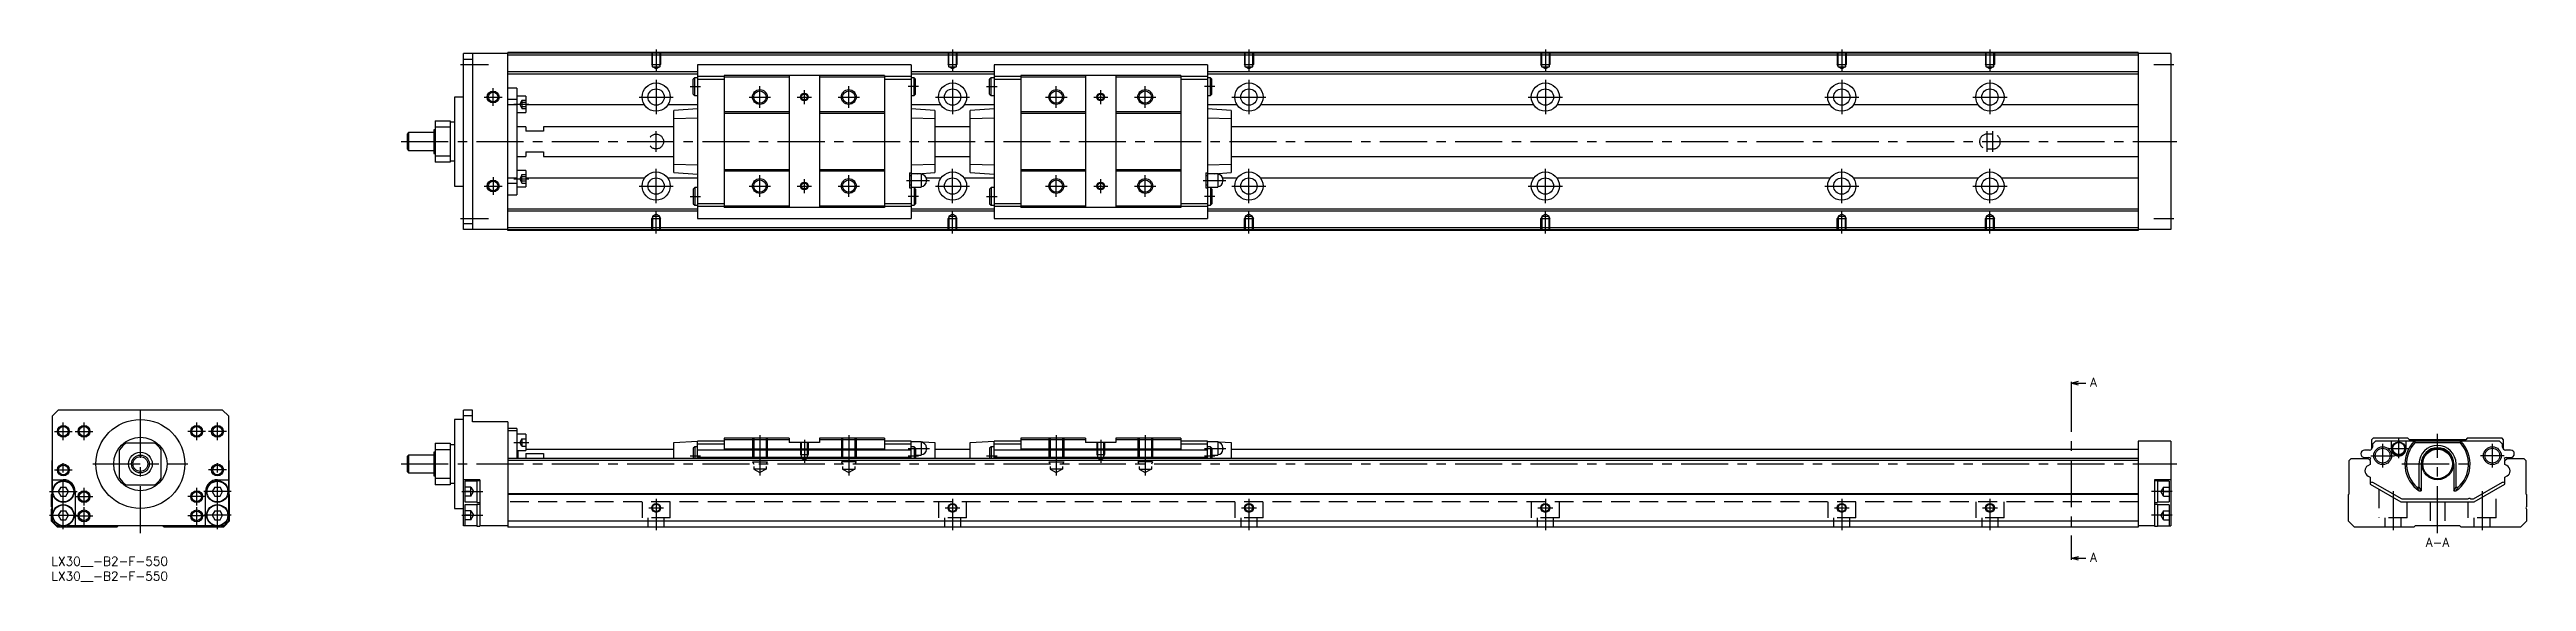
# Model space of a CAD drawing. Extents: x -1 to 835, y -8 to 171.
import ezdxf

# ---------------------------------------------------------------- set-up
doc = ezdxf.new("R2010")
doc.units = 0
doc.header["$LTSCALE"] = 0.5
doc.linetypes.add('CENTER', pattern=[50.8, 31.75, -6.35, 6.35, -6.35])
doc.linetypes.add('DASHED', pattern=[19.05, 12.7, -6.35])
for name, color, linetype in [('MSM_CENTER', 1, 'CENTER'), ('MSM_CONTINUOUS', 7, 'CONTINUOUS'), ('MSM_DASHED', 4, 'DASHED'), ('MSM_NARROW', 5, 'CONTINUOUS'), ('MSM_PART_NUMBER', 7, 'CONTINUOUS')]:
    doc.layers.add(name, color=color, linetype=linetype)
doc.styles.get("Standard").update_dxf_attribs({"font": 'txt.shx', "height": 3, "bigfont": 'bigfont.shx'})

# ---------------------------------------------------------------- blocks, each defined once
blk = doc.blocks.new('*U4')
at = {"layer": 'MSM_PART_NUMBER'}
blk.add_text('LX30__-B2-F-550', height=3, dxfattribs=at).set_placement((0, -3))
blk = doc.blocks.new('*U5')
at = {"layer": 'MSM_PART_NUMBER'}
blk.add_text('LX30__-B2-F-550', height=3, dxfattribs=at).set_placement((0, -8))

msp = doc.modelspace()

# ---------------------------------------------------------------- linework, layer by layer
at = {"layer": 'MSM_CENTER'}
for p, q in [((204, 171), (204, 163.49)), ((304, 171), (304, 163.49)), ((404, 171), (404, 163.49)), ((504, 171), (504, 163.49)), ((604, 171), (604, 163.49)), ((654, 171), (654, 163.49)), ((138, 166), (147.4, 166)), ((204, 160.75), (204, 149.25)), ((304, 160.75), (304, 149.25)), ((404, 160.75), (404, 149.25)), ((504, 160.75), (504, 149.25)), ((604, 160.75), (604, 149.25)), ((654, 160.75), (654, 149.25)), ((709.25, 166), (716, 166)), ((146, 155), (152, 155)), ((149, 152), (149, 158)), ((156, 152.55), (161, 152.55)), ((198.25, 155), (209.75, 155)), ((215.5, 158.5), (219, 158.5)), ((235.37, 155), (242.62, 155)), ((239, 151.37), (239, 158.62)), ((251.63, 155), (256.36, 155)), ((254, 152.63), (254, 157.36)), ((265.37, 155), (272.62, 155)), ((269, 151.37), (269, 158.62)), ((292.5, 158.5), (289, 158.5)), ((298.25, 155), (309.75, 155)), ((315.5, 158.5), (319, 158.5)), ((335.37, 155), (342.62, 155)), ((339, 151.37), (339, 158.62)), ((351.63, 155), (356.36, 155)), ((354, 152.63), (354, 157.36)), ((365.37, 155), (372.62, 155)), ((369, 151.37), (369, 158.62)), ((392.5, 158.5), (389, 158.5)), ((398.25, 155), (409.75, 155)), ((498.25, 155), (509.75, 155)), ((598.25, 155), (609.75, 155)), ((648.25, 155), (659.75, 155)), ((204, 136.5), (204, 143.5)), ((653, 136.5), (653, 143.5)), ((655, 136.5), (655, 143.5)), ((118, 140), (717, 140)), ((149, 128), (149, 122)), ((156, 127.44), (161, 127.44)), ((204, 119.25), (204, 130.75)), ((239, 121.37), (239, 128.62)), ((254, 122.63), (254, 127.36)), ((269, 121.37), (269, 128.62)), ((288.5, 126.9), (296.2, 126.9)), ((304, 119.25), (304, 130.75)), ((339, 121.37), (339, 128.62)), ((354, 122.63), (354, 127.36)), ((369, 121.37), (369, 128.62)), ((388.5, 126.9), (396.2, 126.9)), ((404, 119.25), (404, 130.75)), ((504, 119.25), (504, 130.75)), ((604, 119.25), (604, 130.75)), ((654, 119.25), (654, 130.75)), ((146, 125), (152, 125)), ((198.25, 125), (209.75, 125)), ((215.5, 121.5), (219, 121.5)), ((235.37, 125), (242.62, 125)), ((251.63, 125), (256.36, 125)), ((265.37, 125), (272.62, 125)), ((292.5, 121.5), (289, 121.5)), ((298.25, 125), (309.75, 125)), ((315.5, 121.5), (319, 121.5)), ((335.37, 125), (342.62, 125)), ((351.63, 125), (356.36, 125)), ((365.37, 125), (372.62, 125)), ((392.5, 121.5), (389, 121.5)), ((398.25, 125), (409.75, 125)), ((498.25, 125), (509.75, 125)), ((598.25, 125), (609.75, 125)), ((648.25, 125), (659.75, 125)), ((138, 114), (147.4, 114)), ((204, 109), (204, 116.51)), ((304, 109), (304, 116.51)), ((404, 109), (404, 116.51)), ((504, 109), (504, 116.51)), ((604, 109), (604, 116.51)), ((654, 109), (654, 116.51)), ((709.25, 114), (716, 114)), ((30, 8), (30, 51.5)), ((681.37, 58), (681.37, 0)), ((1, 42.3), (7, 42.3)), ((4, 39.3), (4, 45.3)), ((8, 42.3), (14, 42.3)), ((11, 39.3), (11, 45.3)), ((52, 42.3), (46, 42.3)), ((49, 39.3), (49, 45.3)), ((59, 42.3), (53, 42.3)), ((56, 39.3), (56, 45.3)), ((156, 38.55), (161, 38.55)), ((215.5, 34.1), (219, 34.1)), ((239, 41), (239, 27.41)), ((254, 39.5), (254, 31.69)), ((269, 41), (269, 27.41)), ((289, 36.5), (296.2, 36.5)), ((289, 34.1), (292.5, 34.1)), ((315.5, 34.1), (319, 34.1)), ((339, 41), (339, 27.41)), ((354, 39.5), (354, 31.69)), ((369, 41), (369, 27.41)), ((389, 36.5), (396.2, 36.5)), ((389, 34.1), (392.5, 34.1)), ((782.5, 34.1), (790.5, 34.1)), ((786.5, 30.1), (786.5, 38.1)), ((788.65, 36.5), (795.15, 36.5)), ((791.9, 33.25), (791.9, 39.75)), ((805, 8), (805, 41.5)), ((827.5, 34.1), (819.5, 34.1)), ((823.5, 30.1), (823.5, 38.1)), ((1, 29.3), (7, 29.3)), ((4, 9.35), (4, 32.3)), ((14, 31.3), (46, 31.3)), ((59, 29.3), (53, 29.3)), ((56, 9.35), (56, 32.3)), ((118, 31.3), (717, 31.3)), ((793, 31.3), (817, 31.3)), ((-0.65, 22), (8.65, 22)), ((8, 20.3), (14, 20.3)), ((11, 17.3), (11, 23.3)), ((11, 10.8), (11, 16.8)), ((52, 20.3), (46, 20.3)), ((49, 17.3), (49, 23.3)), ((49, 10.8), (49, 16.8)), ((60.65, 22), (51.35, 22)), ((138.5, 22), (145.5, 22)), ((204, 19.5), (204, 9)), ((304, 19.5), (304, 9)), ((404, 19.5), (404, 9)), ((504, 19.5), (504, 9)), ((604, 19.5), (604, 9)), ((654, 19.5), (654, 9)), ((715.5, 22), (708.5, 22)), ((790, 22.18), (790, 9)), ((820, 22.18), (820, 9)), ((-0.65, 14), (8.65, 14)), ((8, 13.8), (14, 13.8)), ((52, 13.8), (46, 13.8)), ((60.65, 14), (51.35, 14)), ((138.5, 14), (145.5, 14)), ((201.5, 16.5), (206.5, 16.5)), ((301.5, 16.5), (306.5, 16.5)), ((401.5, 16.5), (406.5, 16.5)), ((501.5, 16.5), (506.5, 16.5)), ((601.5, 16.5), (606.5, 16.5)), ((651.5, 16.5), (656.5, 16.5)), ((715.5, 14), (708.5, 14))]:
    msp.add_line(p, q, dxfattribs=at)
at = {"layer": 'MSM_CONTINUOUS'}
for p, q in [((154, 169.7), (139, 169.7)), ((139, 110.3), (139, 169.7)), ((142, 167.7), (139, 167.7)), ((142, 169.7), (142, 110.3)), ((704, 170), (154, 170)), ((154, 110), (154, 170)), ((704, 169.8), (154, 169.8)), ((704, 169.1), (154, 169.1)), ((704, 170), (704, 110)), ((715, 169.7), (704, 169.7)), ((715, 169.7), (715, 110.3)), ((218, 163.45), (154, 163.45)), ((218, 162.75), (154, 162.75)), ((217, 161.5), (216.5, 161)), ((216.5, 156), (216.5, 161)), ((218, 161.5), (217, 161.5)), ((217, 155.5), (217, 161.5)), ((290, 165.9), (218, 165.9)), ((218, 165.9), (218, 114.1)), ((227, 161.95), (218, 161.95)), ((227, 160.95), (218, 160.95)), ((281, 162.25), (227, 162.25)), ((227, 162.25), (227, 117.75)), ((248.9, 161.75), (227, 161.75)), ((248.9, 162.25), (248.9, 117.75)), ((259.1, 162.25), (259.1, 117.75)), ((281, 161.75), (259.1, 161.75)), ((281, 162.25), (281, 117.75)), ((290, 161.95), (281, 161.95)), ((290, 160.95), (281, 160.95)), ((290, 165.9), (290, 114.1)), ((318, 163.45), (290, 163.45)), ((318, 162.75), (290, 162.75)), ((291, 161.5), (290, 161.5)), ((291.5, 161), (291, 161.5)), ((291, 155.5), (291, 161.5)), ((291.5, 156), (291.5, 161)), ((317, 161.5), (316.5, 161)), ((316.5, 156), (316.5, 161)), ((318, 161.5), (317, 161.5)), ((317, 155.5), (317, 161.5)), ((390, 165.9), (318, 165.9)), ((318, 165.9), (318, 114.1)), ((327, 161.95), (318, 161.95)), ((327, 160.95), (318, 160.95)), ((381, 162.25), (327, 162.25)), ((327, 162.25), (327, 117.75)), ((348.9, 161.75), (327, 161.75)), ((348.9, 162.25), (348.9, 117.75)), ((359.1, 162.25), (359.1, 117.75)), ((381, 161.75), (359.1, 161.75)), ((381, 162.25), (381, 117.75)), ((390, 161.95), (381, 161.95)), ((390, 160.95), (381, 160.95)), ((390, 165.9), (390, 114.1)), ((704, 163.45), (390, 163.45)), ((704, 162.75), (390, 162.75)), ((391, 161.5), (390, 161.5)), ((391.5, 161), (391, 161.5)), ((391, 155.5), (391, 161.5)), ((391.5, 156), (391.5, 161)), ((136, 155), (136, 125)), ((139, 155), (136, 155)), ((157, 158), (154, 158)), ((157, 154.13), (154, 154.13)), ((157, 152.38), (154, 152.38)), ((157, 158), (157, 122)), ((160, 155.3), (157, 155.3)), ((160, 155.3), (160, 149.8)), ((200.05, 152.36), (160, 152.36)), ((218, 152.36), (207.95, 152.36)), ((218, 151), (210, 150.47)), ((210, 129.53), (210, 150.47)), ((216.5, 156), (217, 155.5)), ((217, 155.5), (218, 155.5)), ((290, 155.5), (291, 155.5)), ((300.05, 152.36), (290, 152.36)), ((298, 150.47), (290, 151)), ((291, 155.5), (291.5, 156)), ((298, 150.47), (298, 129.53)), ((318, 152.36), (307.95, 152.36)), ((318, 151), (310, 150.47)), ((310, 129.53), (310, 150.47)), ((316.5, 156), (317, 155.5)), ((317, 155.5), (318, 155.5)), ((390, 155.5), (391, 155.5)), ((400.05, 152.36), (390, 152.36)), ((398, 150.47), (390, 151)), ((391, 155.5), (391.5, 156)), ((398, 150.47), (398, 129.53)), ((500.05, 152.36), (407.95, 152.36)), ((600.05, 152.36), (507.95, 152.36)), ((650.05, 152.36), (607.95, 152.36)), ((704, 152.36), (657.95, 152.36)), ((120.5, 143), (120, 142.5)), ((120, 142.5), (120, 137.5)), ((120.5, 143), (120.5, 137)), ((129, 143), (120.5, 143)), ((129, 144), (129, 136)), ((129.5, 144), (129, 144)), ((129.5, 147), (134.5, 147)), ((129.5, 147), (129.5, 133)), ((134.5, 144.82), (129.5, 144.82)), ((134.5, 147), (134.5, 133)), ((136, 146.5), (134.5, 146.5)), ((157, 149.8), (160, 149.8)), ((160, 145), (157, 145)), ((160, 145), (160, 143.5)), ((166, 143.5), (160, 143.5)), ((166, 145), (166, 143.5)), ((210, 145), (166, 145)), ((218, 147.86), (210, 147.6)), ((248.9, 150), (227, 150)), ((248.9, 149.5), (227, 149.5)), ((281, 150), (259.1, 150)), ((281, 149.5), (259.1, 149.5)), ((298, 147.6), (290, 147.86)), ((310, 145), (298, 145)), ((318, 147.86), (310, 147.6)), ((348.9, 150), (327, 150)), ((348.9, 149.5), (327, 149.5)), ((381, 150), (359.1, 150)), ((381, 149.5), (359.1, 149.5)), ((398, 147.6), (390, 147.86)), ((704, 145), (398, 145)), ((120, 137.5), (120.5, 137)), ((120.5, 137), (129, 137)), ((129, 136), (129.5, 136)), ((129.5, 135.18), (134.5, 135.18)), ((157, 135), (160, 135)), ((160, 136.5), (166, 136.5)), ((160, 136.5), (160, 135)), ((166, 136.5), (166, 135)), ((166, 135), (210, 135)), ((298, 135), (310, 135)), ((398, 135), (704, 135)), ((134.5, 133), (129.5, 133)), ((134.5, 133.5), (136, 133.5)), ((157, 127.62), (154, 127.62)), ((157, 125.87), (154, 125.87)), ((160, 130.19), (157, 130.19)), ((160, 130.19), (160, 124.69)), ((200.05, 127.64), (160, 127.64)), ((218, 127.64), (207.95, 127.64)), ((210, 132.4), (218, 132.14)), ((210, 129.53), (218, 129)), ((248.9, 130.5), (227, 130.5)), ((248.9, 130), (227, 130)), ((281, 130.5), (259.1, 130.5)), ((281, 130), (259.1, 130)), ((289.5, 129.4), (289.5, 124.4)), ((289.5, 129.4), (290, 129.4)), ((290, 128.4), (289.5, 128.4)), ((289.5, 125.4), (290, 125.4)), ((290, 132.14), (298, 132.4)), ((293.45, 129.15), (290, 129.15)), ((292.26, 129.15), (298, 129.53)), ((293.45, 129.15), (293.45, 124.65)), ((300.05, 127.64), (295.14, 127.64)), ((295.2, 127.2), (295.2, 126.6)), ((318, 127.64), (307.95, 127.64)), ((310, 132.4), (318, 132.14)), ((310, 129.53), (318, 129)), ((348.9, 130.5), (327, 130.5)), ((348.9, 130), (327, 130)), ((381, 130.5), (359.1, 130.5)), ((381, 130), (359.1, 130)), ((389.5, 129.4), (389.5, 124.4)), ((389.5, 129.4), (390, 129.4)), ((390, 128.4), (389.5, 128.4)), ((389.5, 125.4), (390, 125.4)), ((390, 132.14), (398, 132.4)), ((393.45, 129.15), (390, 129.15)), ((392.26, 129.15), (398, 129.53)), ((393.45, 129.15), (393.45, 124.65)), ((400.05, 127.64), (395.14, 127.64)), ((395.2, 127.2), (395.2, 126.6)), ((500.05, 127.64), (407.95, 127.64)), ((600.05, 127.64), (507.95, 127.64)), ((650.05, 127.64), (607.95, 127.64)), ((704, 127.64), (657.95, 127.64)), ((136, 125), (139, 125)), ((154, 122), (157, 122)), ((218, 117.25), (154, 117.25)), ((157, 124.69), (160, 124.69)), ((217, 124.5), (216.5, 124)), ((216.5, 124), (216.5, 119)), ((216.5, 119), (217, 118.5)), ((217, 124.5), (217, 118.5)), ((218, 124.5), (217, 124.5)), ((217, 118.5), (218, 118.5)), ((227, 119.05), (218, 119.05)), ((227, 118.05), (218, 118.05)), ((248.9, 118.25), (227, 118.25)), ((281, 117.75), (227, 117.75)), ((281, 118.25), (259.1, 118.25)), ((290, 119.05), (281, 119.05)), ((290, 118.05), (281, 118.05)), ((289.5, 124.4), (290, 124.4)), ((290, 124.65), (293.45, 124.65)), ((291, 124.5), (290, 124.5)), ((290, 118.5), (291, 118.5)), ((318, 117.25), (290, 117.25)), ((291, 124.5), (291, 118.5)), ((291.5, 124), (291, 124.5)), ((291, 118.5), (291.5, 119)), ((291.5, 124), (291.5, 119)), ((317, 124.5), (316.5, 124)), ((316.5, 124), (316.5, 119)), ((316.5, 119), (317, 118.5)), ((317, 124.5), (317, 118.5)), ((318, 124.5), (317, 124.5)), ((317, 118.5), (318, 118.5)), ((327, 119.05), (318, 119.05)), ((327, 118.05), (318, 118.05)), ((348.9, 118.25), (327, 118.25)), ((381, 117.75), (327, 117.75)), ((381, 118.25), (359.1, 118.25)), ((390, 119.05), (381, 119.05)), ((390, 118.05), (381, 118.05)), ((389.5, 124.4), (390, 124.4)), ((390, 124.65), (393.45, 124.65)), ((391, 124.5), (390, 124.5)), ((390, 118.5), (391, 118.5)), ((704, 117.25), (390, 117.25)), ((391, 124.5), (391, 118.5)), ((391.5, 124), (391, 124.5)), ((391, 118.5), (391.5, 119)), ((391.5, 124), (391.5, 119)), ((142, 112.3), (139, 112.3)), ((154, 110.3), (139, 110.3)), ((218, 116.55), (154, 116.55)), ((704, 110.9), (154, 110.9)), ((704, 110.2), (154, 110.2)), ((704, 110), (154, 110)), ((218, 114.1), (290, 114.1)), ((318, 116.55), (290, 116.55)), ((318, 114.1), (390, 114.1)), ((704, 116.55), (390, 116.55)), ((715, 110.3), (704, 110.3)), ((681.37, 58.5), (683.88, 59.17)), ((681.37, 59), (681.37, 58)), ((683.88, 57.83), (681.37, 58.5)), ((681.37, 58.5), (686.38, 58.5)), ((2.3, 49.5), (0.3, 47.5)), ((0.3, 12), (0.3, 47.5)), ((57.7, 49.5), (2.3, 49.5)), ((59.7, 47.5), (57.7, 49.5)), ((59.7, 47.5), (59.7, 12)), ((139, 46.3), (136, 46.3)), ((136, 46.3), (136, 16.3)), ((139, 10.5), (139, 49.5)), ((142, 49.5), (139, 49.5)), ((142, 47.5), (139, 47.5)), ((142, 45.5), (142, 49.5)), ((154, 45.5), (142, 45.5)), ((154, 45.5), (154, 10)), ((157, 43.3), (154, 43.3)), ((157, 42.45), (154, 42.45)), ((157, 43.3), (157, 33.2)), ((23, 26.48), (23, 36.12)), ((34.82, 38.3), (25.18, 38.3)), ((37, 26.48), (37, 36.12)), ((120.5, 34.3), (120, 33.8)), ((120, 33.8), (120, 28.8)), ((129, 34.3), (120.5, 34.3)), ((120.5, 34.3), (120.5, 28.3)), ((129.5, 35.3), (129, 35.3)), ((129, 35.3), (129, 27.3)), ((129.5, 38.3), (134.5, 38.3)), ((129.5, 38.3), (129.5, 24.3)), ((134.5, 36.12), (129.5, 36.12)), ((134.5, 38.3), (134.5, 24.3)), ((136, 37.8), (134.5, 37.8)), ((160, 41.3), (157, 41.3)), ((157, 35.8), (160, 35.8)), ((157.5, 33.2), (157.5, 35.8)), ((160, 41.3), (160, 35.8)), ((160, 36.3), (210, 36.3)), ((160, 34.87), (166, 34.87)), ((160, 34.87), (160, 33.2)), ((166, 34.87), (166, 33.2)), ((210, 38.5), (218, 39)), ((210, 33.2), (210, 38.5)), ((217, 37.1), (216.5, 36.6)), ((216.5, 36.6), (216.5, 33.2)), ((218, 37.1), (217, 37.1)), ((217, 37.1), (217, 33.2)), ((227, 39), (218, 39)), ((218, 33.2), (218, 39)), ((227, 38), (218, 38)), ((290, 36), (218, 36)), ((290, 33.5), (218, 33.5)), ((227, 40), (227, 36.29)), ((248.9, 40), (227, 40)), ((248.9, 39.5), (227, 39.5)), ((281, 36.29), (227, 36.29)), ((248.9, 40), (248.9, 38.5)), ((259.1, 38.5), (248.9, 38.5)), ((281, 40), (259.1, 40)), ((259.1, 40), (259.1, 38.5)), ((281, 39.5), (259.1, 39.5)), ((281, 40), (281, 36.29)), ((290, 39), (281, 39)), ((290, 38), (281, 38)), ((290, 39), (298, 38.5)), ((290, 33.2), (290, 39)), ((293.45, 38.75), (290, 38.75)), ((291, 37.1), (290, 37.1)), ((291.5, 36.6), (291, 37.1)), ((291, 37.1), (291, 33.2)), ((291.5, 36.6), (291.5, 33.2)), ((291.5, 34.25), (293.45, 34.25)), ((293.45, 38.75), (293.45, 34.25)), ((295.2, 36.8), (295.2, 36.2)), ((298, 38.5), (298, 33.2)), ((298, 36.3), (310, 36.3)), ((310, 38.5), (318, 39)), ((310, 33.2), (310, 38.5)), ((317, 37.1), (316.5, 36.6)), ((316.5, 36.6), (316.5, 33.2)), ((318, 37.1), (317, 37.1)), ((317, 37.1), (317, 33.2)), ((327, 39), (318, 39)), ((318, 33.2), (318, 39)), ((327, 38), (318, 38)), ((390, 36), (318, 36)), ((390, 33.5), (318, 33.5)), ((327, 40), (327, 36.29)), ((348.9, 40), (327, 40)), ((348.9, 39.5), (327, 39.5)), ((381, 36.29), (327, 36.29)), ((348.9, 40), (348.9, 38.5)), ((359.1, 38.5), (348.9, 38.5)), ((381, 40), (359.1, 40)), ((359.1, 40), (359.1, 38.5)), ((381, 39.5), (359.1, 39.5)), ((381, 40), (381, 36.29)), ((390, 39), (381, 39)), ((390, 38), (381, 38)), ((390, 39), (398, 38.5)), ((390, 33.2), (390, 39)), ((393.45, 38.75), (390, 38.75)), ((391, 37.1), (390, 37.1)), ((391.5, 36.6), (391, 37.1)), ((391, 37.1), (391, 33.2)), ((391.5, 36.6), (391.5, 33.2)), ((391.5, 34.25), (393.45, 34.25)), ((393.45, 38.75), (393.45, 34.25)), ((395.2, 36.8), (395.2, 36.2)), ((398, 38.5), (398, 33.2)), ((398, 36.3), (704, 36.3)), ((704, 39), (704, 10)), ((715, 39), (704, 39)), ((715, 39), (715, 10.5)), ((782.05, 36), (780.35, 36)), ((780.35, 33.5), (781.75, 33.5)), ((783.25, 40), (782.75, 39.5)), ((782.75, 39.5), (782.75, 36.29)), ((784.05, 39), (783.05, 38)), ((783.05, 38), (783.05, 37)), ((795, 40), (783.25, 40)), ((825.95, 39), (784.05, 39)), ((789.4, 39), (789.4, 36.5)), ((794.4, 36.5), (794.4, 39)), ((795.5, 39.5), (795, 40)), ((814.5, 39.5), (795.5, 39.5)), ((797.14, 39), (797.4, 38.5)), ((797.4, 38.5), (812.6, 38.5)), ((812.6, 38.5), (812.86, 39)), ((815, 40), (814.5, 39.5)), ((826.75, 40), (815, 40)), ((826.95, 38), (825.95, 39)), ((827.25, 39.5), (826.75, 40)), ((826.95, 37), (826.95, 38)), ((827.25, 36.29), (827.25, 39.5)), ((829.65, 36), (827.95, 36)), ((828.25, 33.5), (829.65, 33.5)), ((0.2, 32.5), (0.3, 32.6)), ((0.2, 21.2), (0.2, 32.5)), ((0.3, 26), (4, 26)), ((56, 26), (59.7, 26)), ((59.7, 32.6), (59.8, 32.5)), ((59.8, 32.5), (59.8, 21.2)), ((120, 28.8), (120.5, 28.3)), ((120.5, 28.3), (129, 28.3)), ((129, 27.3), (129.5, 27.3)), ((129.5, 26.48), (134.5, 26.48)), ((144.5, 26), (139, 26)), ((143.5, 25.5), (139.5, 25.5)), ((139.5, 25.5), (139.5, 18.5)), ((144.5, 25.65), (143.5, 25.65)), ((143.5, 25.65), (143.5, 18.35)), ((144.5, 26), (144.5, 10.35)), ((704, 33.2), (154, 33.2)), ((704, 32.5), (154, 32.5)), ((715, 26), (709.5, 26)), ((709.5, 26), (709.5, 10.35)), ((710.5, 25.65), (709.5, 25.65)), ((710.5, 25.65), (710.5, 18.35)), ((714.5, 25.5), (710.5, 25.5)), ((714.5, 25.5), (714.5, 18.5)), ((775.2, 32.5), (775.9, 33.2)), ((775.2, 21.2), (775.2, 32.5)), ((775.9, 33.2), (781.55, 33.2)), ((782.25, 31.15), (781.5, 30.72)), ((781.55, 33.2), (782.25, 32.5)), ((781.6, 27.22), (782.25, 26.85)), ((782.2, 32.7), (782.2, 32.55)), ((782.25, 32.5), (782.25, 31.15)), ((782.25, 26.85), (782.25, 24.5)), ((782.7, 25.16), (783.1, 25.16)), ((783.1, 25.16), (792.91, 19.5)), ((798.74, 31.3), (798.74, 23.45)), ((799.5, 31.3), (799.5, 22.2)), ((810.5, 31.3), (810.5, 22.2)), ((811.26, 23.45), (811.26, 31.3)), ((817.09, 19.5), (826.9, 25.16)), ((826.9, 25.16), (827.3, 25.16)), ((827.75, 32.5), (828.45, 33.2)), ((827.75, 32.5), (827.8, 32.55)), ((827.75, 31.15), (827.75, 32.5)), ((827.75, 31.15), (827.75, 32.5)), ((828.4, 30.78), (827.75, 31.15)), ((828.4, 30.78), (827.75, 31.15)), ((827.75, 26.85), (828.5, 27.28)), ((827.75, 26.85), (828.5, 27.28)), ((827.75, 25.45), (827.75, 26.85)), ((827.75, 24.5), (827.75, 26.85)), ((827.8, 32.55), (827.8, 32.7)), ((828.45, 33.2), (834.1, 33.2)), ((834.1, 33.2), (834.8, 32.5)), ((834.8, 32.5), (834.8, 21.2)), ((0, 21), (0.2, 21.2)), ((0, 16.9), (0, 21)), ((3.13, 23.5), (2.27, 22)), ((2.27, 22), (3.13, 20.5)), ((3.13, 23.5), (4.87, 23.5)), ((3.13, 20.5), (4.87, 20.5)), ((5.73, 22), (4.87, 23.5)), ((4.87, 20.5), (5.73, 22)), ((8, 22), (8, 10.5)), ((25.18, 24.3), (34.82, 24.3)), ((52, 10.5), (52, 22)), ((55.13, 23.5), (54.27, 22)), ((54.27, 22), (55.13, 20.5)), ((55.13, 23.5), (56.87, 23.5)), ((55.13, 20.5), (56.87, 20.5)), ((57.73, 22), (56.87, 23.5)), ((56.87, 20.5), (57.73, 22)), ((59.8, 21.2), (60, 21)), ((60, 21), (60, 12)), ((134.5, 24.3), (129.5, 24.3)), ((134.5, 24.8), (136, 24.8)), ((139.5, 18.5), (143.5, 18.5)), ((143.5, 17.5), (139.5, 17.5)), ((139.5, 17.5), (139.5, 10.5)), ((143.5, 18.35), (144.5, 18.35)), ((144.5, 17.65), (143.5, 17.65)), ((143.5, 17.65), (143.5, 10.35)), ((704, 21.2), (154, 21.2)), ((704, 21), (154, 21)), ((709.5, 18.35), (710.5, 18.35)), ((710.5, 17.65), (709.5, 17.65)), ((710.5, 18.5), (714.5, 18.5)), ((710.5, 17.65), (710.5, 10.35)), ((714.5, 17.5), (710.5, 17.5)), ((714.5, 17.5), (714.5, 10.5)), ((775, 21), (775.2, 21.2)), ((775, 12), (775, 21)), ((782.25, 24.5), (792.64, 18.5)), ((792.64, 18.5), (817.36, 18.5)), ((792.91, 19.5), (815.35, 19.5)), ((798.07, 23.45), (798.74, 23.45)), ((798.74, 23.45), (799.5, 22.2)), ((798.82, 22.2), (799.5, 22.2)), ((810.5, 22.2), (811.26, 23.45)), ((810.5, 22.2), (811.18, 22.2)), ((811.26, 23.45), (811.93, 23.45)), ((816.15, 19.5), (817.09, 19.5)), ((817.36, 18.5), (827.75, 24.5)), ((834.8, 21.2), (835, 21)), ((835, 21), (835, 16.9)), ((0, 12), (0, 16.1)), ((2, 10), (0, 12)), ((1.8, 10.5), (0.3, 12)), ((2.96, 10.5), (1.8, 10.5)), ((22, 10), (2, 10)), ((3.13, 15.5), (2.27, 14)), ((2.27, 14), (3.13, 12.5)), ((3.13, 15.5), (4.87, 15.5)), ((3.13, 12.5), (4.87, 12.5)), ((5.73, 14), (4.87, 15.5)), ((4.87, 12.5), (5.73, 14)), ((54.96, 10.5), (5.04, 10.5)), ((22.5, 10.5), (22, 10)), ((38, 10), (37.5, 10.5)), ((58, 10), (38, 10)), ((55.13, 15.5), (54.27, 14)), ((54.27, 14), (55.13, 12.5)), ((55.13, 15.5), (56.87, 15.5)), ((55.13, 12.5), (56.87, 12.5)), ((57.73, 14), (56.87, 15.5)), ((56.87, 12.5), (57.73, 14)), ((58.2, 10.5), (57.04, 10.5)), ((60, 12), (58, 10)), ((59.7, 12), (58.2, 10.5)), ((136, 16.3), (139, 16.3)), ((143.5, 10.5), (139, 10.5)), ((143.5, 10.35), (144.5, 10.35)), ((154, 10.5), (144.5, 10.5)), ((704, 12), (154, 12)), ((704, 10), (154, 10)), ((709.5, 10.5), (704, 10.5)), ((709.5, 10.35), (710.5, 10.35)), ((710.5, 10.5), (715, 10.5)), ((777, 10), (775, 12)), ((797, 10), (777, 10)), ((797.5, 10.5), (797, 10)), ((812.5, 10.5), (797.5, 10.5)), ((813, 10), (812.5, 10.5)), ((833, 10), (813, 10)), ((835, 12), (833, 10)), ((835, 16.1), (835, 12)), ((681.37, -0.5), (683.88, 0.17)), ((681.37, 0), (681.37, -1)), ((683.88, -1.17), (681.37, -0.5)), ((681.37, -0.5), (686.38, -0.5))]:
    msp.add_line(p, q, dxfattribs=at)
for centre, radius in [((204, 155), 4.75), ((304, 155), 4.75), ((404, 155), 4.75), ((504, 155), 4.75), ((604, 155), 4.75), ((654, 155), 4.75), ((149, 155), 1.62), ((204, 155), 2.75), ((239, 155), 2.07), ((254, 155), 1.06), ((269, 155), 2.07), ((304, 155), 2.75), ((339, 155), 2.07), ((354, 155), 1.06), ((369, 155), 2.07), ((404, 155), 2.75), ((504, 155), 2.75), ((604, 155), 2.75), ((654, 155), 2.75), ((149, 125), 1.62), ((204, 125), 4.75), ((204, 125), 2.75), ((239, 125), 2.07), ((254, 125), 1.06), ((269, 125), 2.07), ((304, 125), 4.75), ((304, 125), 2.75), ((339, 125), 2.07), ((354, 125), 1.06), ((369, 125), 2.07), ((404, 125), 4.75), ((404, 125), 2.75), ((504, 125), 4.75), ((504, 125), 2.75), ((604, 125), 4.75), ((604, 125), 2.75), ((654, 125), 4.75), ((654, 125), 2.75), ((4, 42.3), 1.62), ((11, 42.3), 1.62), ((30, 31.3), 15), ((49, 42.3), 1.62), ((56, 42.3), 1.62), ((30, 31.3), 9), ((30, 31.3), 4), ((30, 31.3), 3), ((30, 31.3), 2.5), ((786.5, 34.1), 3), ((786.5, 34.1), 2.5), ((791.9, 36.5), 2.25), ((791.9, 36.5), 2.05), ((805, 31.3), 5.3), ((805, 31.3), 5), ((823.5, 34.1), 3), ((823.5, 34.1), 2.5), ((4, 22), 3.65), ((4, 22), 3.5), ((4, 29.3), 1.62), ((56, 22), 3.65), ((56, 22), 3.5), ((56, 29.3), 1.62), ((4, 14), 3.65), ((4, 14), 3.5), ((11, 20.3), 1.62), ((49, 20.3), 1.62), ((56, 14), 3.65), ((56, 14), 3.5), ((204, 16.5), 1.23), ((304, 16.5), 1.23), ((404, 16.5), 1.23), ((504, 16.5), 1.23), ((604, 16.5), 1.23), ((654, 16.5), 1.23), ((11, 13.8), 1.62), ((49, 13.8), 1.62)]:
    msp.add_circle(centre, radius, dxfattribs=at)
for centre, radius, start, end in [((293.45, 127.2), 1.75, 0, 90), ((293.45, 126.6), 1.75, 270, 0), ((393.45, 127.2), 1.75, 0, 90), ((393.45, 126.6), 1.75, 270, 0), ((30, 31.3), 8.5, 124.56032, 145.43968), ((30, 31.3), 8.5, 34.56032, 55.43968), ((293.45, 36.8), 1.75, 0, 90), ((293.45, 36.2), 1.75, 270, 0), ((393.45, 36.8), 1.75, 0, 90), ((393.45, 36.2), 1.75, 270, 0), ((780.35, 34.75), 1.25, 90, 270), ((781.75, 32.5), 1, 41.23398, 90), ((782.05, 37), 1, 270, 0), ((791.9, 36.5), 2.5, 180, 0), ((805, 31.3), 11, 135.573, 235.81959), ((805, 31.3), 10.47, 136.57129, 228.55525), ((805, 31.3), 6.26, 0, 180), ((805, 31.3), 5.5, 0, 180), ((805, 31.3), 11, 304.18041, 44.427), ((805, 31.3), 10.47, 311.44475, 43.42871), ((827.95, 37), 1, 180, 270), ((828.25, 32.5), 1, 90, 138.76602), ((829.65, 34.75), 1.25, 270, 90), ((4, 22), 4, 0, 90), ((30, 31.3), 8.5, 214.56032, 235.43968), ((30, 31.3), 8.5, 304.56032, 325.43968), ((56, 22), 4, 90, 180), ((782.65, 28.85), 2.2, 121.45533, 176.01903), ((782.65, 29.15), 2.2, 183.98097, 241.45517), ((782.7, 32.7), 0.5, 113.32535, 180), ((782.7, 25.66), 0.5, 205.84193, 270), ((827.3, 25.66), 0.5, 270, 334.15807), ((827.3, 32.7), 0.5, 0, 66.67465), ((827.35, 28.85), 2.2, 3.98097, 61.45517), ((827.35, 29.15), 2.2, 301.45533, 356.01903), ((827.35, 29.15), 2.2, 301.45533, 356.01903), ((-0.3, 16.5), 0.5, 306.8699, 53.1301), ((806, 27.35), 8.83, 206.14749, 215.62533), ((804, 27.35), 8.84, 324.37545, 333.85173), ((815.75, 19.2), 0.5, 36.8699, 143.1301), ((835.3, 16.5), 0.5, 126.8699, 233.1301), ((2.3, 12.5), 2, 216.8699, 233.1301), ((57.7, 12.5), 2, 306.8699, 323.1301)]:
    msp.add_arc(centre, radius, start, end, dxfattribs=at)
at = {"layer": 'MSM_DASHED'}
for p, q in [((202.5, 170), (202.5, 166)), ((202.77, 165.2), (202.77, 170)), ((205.23, 170), (205.23, 165.2)), ((205.5, 170), (205.5, 166)), ((302.5, 170), (302.5, 166)), ((302.77, 165.2), (302.77, 170)), ((305.23, 170), (305.23, 165.2)), ((305.5, 170), (305.5, 166)), ((402.5, 170), (402.5, 166)), ((402.77, 165.2), (402.77, 170)), ((405.23, 170), (405.23, 165.2)), ((405.5, 170), (405.5, 166)), ((502.5, 170), (502.5, 166)), ((502.77, 165.2), (502.77, 170)), ((505.23, 170), (505.23, 165.2)), ((505.5, 170), (505.5, 166)), ((602.5, 170), (602.5, 166)), ((602.77, 165.2), (602.77, 170)), ((605.23, 170), (605.23, 165.2)), ((605.5, 170), (605.5, 166)), ((652.5, 170), (652.5, 166)), ((652.77, 165.2), (652.77, 170)), ((655.23, 170), (655.23, 165.2)), ((655.5, 170), (655.5, 166)), ((202.77, 165.53), (202.5, 166)), ((202.5, 166), (205.5, 166)), ((202.77, 165.2), (205.23, 165.2)), ((204, 164.49), (202.77, 165.2)), ((205.23, 165.2), (204, 164.49)), ((205.23, 165.53), (205.5, 166)), ((302.77, 165.53), (302.5, 166)), ((302.5, 166), (305.5, 166)), ((302.77, 165.2), (305.23, 165.2)), ((304, 164.49), (302.77, 165.2)), ((305.23, 165.2), (304, 164.49)), ((305.23, 165.53), (305.5, 166)), ((402.77, 165.53), (402.5, 166)), ((402.5, 166), (405.5, 166)), ((402.77, 165.2), (405.23, 165.2)), ((404, 164.49), (402.77, 165.2)), ((405.23, 165.2), (404, 164.49)), ((405.23, 165.53), (405.5, 166)), ((502.77, 165.53), (502.5, 166)), ((502.5, 166), (505.5, 166)), ((502.77, 165.2), (505.23, 165.2)), ((504, 164.49), (502.77, 165.2)), ((505.23, 165.2), (504, 164.49)), ((505.23, 165.53), (505.5, 166)), ((602.77, 165.53), (602.5, 166)), ((602.5, 166), (605.5, 166)), ((602.77, 165.2), (605.23, 165.2)), ((604, 164.49), (602.77, 165.2)), ((605.23, 165.2), (604, 164.49)), ((605.23, 165.53), (605.5, 166)), ((652.77, 165.53), (652.5, 166)), ((652.5, 166), (655.5, 166)), ((652.77, 165.2), (655.23, 165.2)), ((654, 164.49), (652.77, 165.2)), ((655.23, 165.2), (654, 164.49)), ((655.23, 165.53), (655.5, 166)), ((158.7, 153.8), (157.98, 152.55)), ((158.7, 151.3), (157.98, 152.55)), ((158.7, 154), (160, 154)), ((158.7, 154), (158.7, 151.11)), ((158.7, 153.28), (160, 153.28)), ((158.7, 151.83), (160, 151.83)), ((158.7, 151.11), (160, 151.11)), ((655, 142.5), (653, 142.5)), ((653, 137.5), (655, 137.5)), ((158.7, 128.69), (157.98, 127.44)), ((158.7, 126.19), (157.98, 127.44)), ((158.7, 128.89), (160, 128.89)), ((158.7, 126), (158.7, 128.89)), ((158.7, 128.17), (160, 128.17)), ((158.7, 126.72), (160, 126.72)), ((158.7, 126), (160, 126)), ((202.77, 114.47), (202.5, 114)), ((202.5, 110), (202.5, 114)), ((202.5, 114), (205.5, 114)), ((204, 115.51), (202.77, 114.8)), ((202.77, 114.8), (202.77, 110)), ((202.77, 114.8), (205.23, 114.8)), ((205.23, 114.8), (204, 115.51)), ((205.23, 110), (205.23, 114.8)), ((205.23, 114.47), (205.5, 114)), ((205.5, 110), (205.5, 114)), ((302.77, 114.47), (302.5, 114)), ((302.5, 110), (302.5, 114)), ((302.5, 114), (305.5, 114)), ((304, 115.51), (302.77, 114.8)), ((302.77, 114.8), (302.77, 110)), ((302.77, 114.8), (305.23, 114.8)), ((305.23, 114.8), (304, 115.51)), ((305.23, 110), (305.23, 114.8)), ((305.23, 114.47), (305.5, 114)), ((305.5, 110), (305.5, 114)), ((402.77, 114.47), (402.5, 114)), ((402.5, 110), (402.5, 114)), ((402.5, 114), (405.5, 114)), ((404, 115.51), (402.77, 114.8)), ((402.77, 114.8), (402.77, 110)), ((402.77, 114.8), (405.23, 114.8)), ((405.23, 114.8), (404, 115.51)), ((405.23, 110), (405.23, 114.8)), ((405.23, 114.47), (405.5, 114)), ((405.5, 110), (405.5, 114)), ((502.77, 114.47), (502.5, 114)), ((502.5, 110), (502.5, 114)), ((502.5, 114), (505.5, 114)), ((504, 115.51), (502.77, 114.8)), ((502.77, 114.8), (502.77, 110)), ((502.77, 114.8), (505.23, 114.8)), ((505.23, 114.8), (504, 115.51)), ((505.23, 110), (505.23, 114.8)), ((505.23, 114.47), (505.5, 114)), ((505.5, 110), (505.5, 114)), ((602.77, 114.47), (602.5, 114)), ((602.5, 110), (602.5, 114)), ((602.5, 114), (605.5, 114)), ((604, 115.51), (602.77, 114.8)), ((602.77, 114.8), (602.77, 110)), ((602.77, 114.8), (605.23, 114.8)), ((605.23, 114.8), (604, 115.51)), ((605.23, 110), (605.23, 114.8)), ((605.23, 114.47), (605.5, 114)), ((605.5, 110), (605.5, 114)), ((652.77, 114.47), (652.5, 114)), ((652.5, 110), (652.5, 114)), ((652.5, 114), (655.5, 114)), ((654, 115.51), (652.77, 114.8)), ((652.77, 114.8), (652.77, 110)), ((652.77, 114.8), (655.23, 114.8)), ((655.23, 114.8), (654, 115.51)), ((655.23, 110), (655.23, 114.8)), ((655.23, 114.47), (655.5, 114)), ((655.5, 110), (655.5, 114)), ((158.7, 39.8), (157.98, 38.55)), ((158.7, 37.3), (157.98, 38.55)), ((158.7, 39.8), (160, 39.8)), ((158.7, 39.8), (158.7, 37.3)), ((158.7, 38.55), (160, 38.55)), ((158.7, 37.3), (160, 37.3)), ((236.5, 40), (236.5, 32)), ((236.93, 40), (236.93, 29.6)), ((241.07, 40), (241.07, 29.6)), ((241.5, 40), (241.5, 32)), ((252.7, 38.5), (252.7, 34.5)), ((252.7, 34.5), (252.94, 34.08)), ((252.7, 34.5), (255.3, 34.5)), ((252.94, 38.5), (252.94, 33.3)), ((255.06, 33.3), (255.06, 38.5)), ((255.3, 34.5), (255.06, 34.08)), ((255.3, 38.5), (255.3, 34.5)), ((266.5, 40), (266.5, 32)), ((266.93, 40), (266.93, 29.6)), ((271.07, 40), (271.07, 29.6)), ((271.5, 40), (271.5, 32)), ((336.5, 40), (336.5, 32)), ((336.93, 40), (336.93, 29.6)), ((341.07, 40), (341.07, 29.6)), ((341.5, 40), (341.5, 32)), ((352.7, 38.5), (352.7, 34.5)), ((352.7, 34.5), (352.94, 34.08)), ((352.7, 34.5), (355.3, 34.5)), ((352.94, 38.5), (352.94, 33.3)), ((355.06, 33.3), (355.06, 38.5)), ((355.3, 34.5), (355.06, 34.08)), ((355.3, 38.5), (355.3, 34.5)), ((366.5, 40), (366.5, 32)), ((366.93, 40), (366.93, 29.6)), ((371.07, 40), (371.07, 29.6)), ((371.5, 40), (371.5, 32)), ((236.5, 32), (236.93, 31.25)), ((236.5, 32), (241.5, 32)), ((241.07, 29.6), (236.93, 29.6)), ((236.93, 29.6), (239, 28.41)), ((241.07, 29.6), (239, 28.41)), ((241.5, 32), (241.07, 31.25)), ((255.06, 33.3), (252.94, 33.3)), ((252.94, 33.3), (254, 32.69)), ((254, 32.69), (255.06, 33.3)), ((271.5, 32), (266.5, 32)), ((266.5, 32), (266.93, 31.25)), ((266.93, 29.6), (271.07, 29.6)), ((266.93, 29.6), (269, 28.41)), ((271.07, 29.6), (269, 28.41)), ((271.5, 32), (271.07, 31.25)), ((336.5, 32), (336.93, 31.25)), ((336.5, 32), (341.5, 32)), ((341.07, 29.6), (336.93, 29.6)), ((336.93, 29.6), (339, 28.41)), ((341.07, 29.6), (339, 28.41)), ((341.5, 32), (341.07, 31.25)), ((355.06, 33.3), (352.94, 33.3)), ((352.94, 33.3), (354, 32.69)), ((354, 32.69), (355.06, 33.3)), ((371.5, 32), (366.5, 32)), ((366.5, 32), (366.93, 31.25)), ((366.93, 29.6), (371.07, 29.6)), ((366.93, 29.6), (369, 28.41)), ((371.07, 29.6), (369, 28.41)), ((371.5, 32), (371.07, 31.25)), ((141.5, 23.5), (139.5, 23.5)), ((141.5, 22), (139.5, 22)), ((141.5, 20.5), (139.5, 20.5)), ((141.5, 20.5), (141.5, 23.5)), ((141.5, 23.5), (142.37, 22)), ((141.5, 20.5), (142.37, 22)), ((704, 18.5), (154, 18.5)), ((199.25, 18.5), (199.25, 13.2)), ((208.75, 13.2), (208.75, 18.5)), ((299.25, 18.5), (299.25, 13.2)), ((308.75, 13.2), (308.75, 18.5)), ((399.25, 18.5), (399.25, 13.2)), ((408.75, 13.2), (408.75, 18.5)), ((499.25, 18.5), (499.25, 13.2)), ((508.75, 13.2), (508.75, 18.5)), ((599.25, 18.5), (599.25, 13.2)), ((608.75, 13.2), (608.75, 18.5)), ((649.25, 18.5), (649.25, 13.2)), ((658.75, 13.2), (658.75, 18.5)), ((712.5, 23.5), (711.63, 22)), ((712.5, 20.5), (711.63, 22)), ((712.5, 20.5), (712.5, 23.5)), ((712.5, 23.5), (714.5, 23.5)), ((712.5, 22), (714.5, 22)), ((712.5, 20.5), (714.5, 20.5)), ((785.25, 22.77), (785.25, 13.2)), ((794.75, 13.2), (794.75, 18.5)), ((802.5, 18.5), (802.5, 10.5)), ((807.5, 18.5), (807.5, 10.5)), ((815.25, 18.5), (815.25, 13.2)), ((824.75, 13.2), (824.75, 22.77)), ((141.5, 15.5), (139.5, 15.5)), ((141.5, 14), (139.5, 14)), ((141.5, 12.5), (139.5, 12.5)), ((141.5, 12.5), (141.5, 15.5)), ((141.5, 15.5), (142.37, 14)), ((141.5, 12.5), (142.37, 14)), ((208.75, 13.2), (199.25, 13.2)), ((201.25, 13.2), (201.25, 10)), ((206.75, 10), (206.75, 13.2)), ((308.75, 13.2), (299.25, 13.2)), ((301.25, 13.2), (301.25, 10)), ((306.75, 10), (306.75, 13.2)), ((408.75, 13.2), (399.25, 13.2)), ((401.25, 13.2), (401.25, 10)), ((406.75, 10), (406.75, 13.2)), ((508.75, 13.2), (499.25, 13.2)), ((501.25, 13.2), (501.25, 10)), ((506.75, 10), (506.75, 13.2)), ((608.75, 13.2), (599.25, 13.2)), ((601.25, 13.2), (601.25, 10)), ((606.75, 10), (606.75, 13.2)), ((658.75, 13.2), (649.25, 13.2)), ((651.25, 13.2), (651.25, 10)), ((656.75, 10), (656.75, 13.2)), ((712.5, 15.5), (711.63, 14)), ((712.5, 12.5), (711.63, 14)), ((712.5, 12.5), (712.5, 15.5)), ((712.5, 15.5), (714.5, 15.5)), ((712.5, 14), (714.5, 14)), ((712.5, 12.5), (714.5, 12.5)), ((794.75, 13.2), (785.25, 13.2)), ((787.25, 13.2), (787.25, 10)), ((792.75, 10), (792.75, 13.2)), ((824.75, 13.2), (815.25, 13.2)), ((817.25, 13.2), (817.25, 10)), ((822.75, 10), (822.75, 13.2))]:
    msp.add_line(p, q, dxfattribs=at)
msp.add_circle((204, 140), 2.5, dxfattribs=at)
for centre, start, end in [((653, 140), 90, 270), ((655, 140), 270, 90)]:
    msp.add_arc(centre, 2.5, start, end, dxfattribs=at)
at = {"layer": 'MSM_NARROW'}
for centre, radius in [((149, 155), 2), ((239, 155), 2.5), ((254, 155), 1.3), ((269, 155), 2.5), ((339, 155), 2.5), ((354, 155), 1.3), ((369, 155), 2.5), ((149, 125), 2), ((239, 125), 2.5), ((254, 125), 1.3), ((269, 125), 2.5), ((339, 125), 2.5), ((354, 125), 1.3), ((369, 125), 2.5), ((4, 42.3), 2), ((11, 42.3), 2), ((49, 42.3), 2), ((56, 42.3), 2), ((4, 29.3), 2), ((56, 29.3), 2), ((11, 20.3), 2), ((49, 20.3), 2), ((204, 16.5), 1.5), ((304, 16.5), 1.5), ((404, 16.5), 1.5), ((504, 16.5), 1.5), ((604, 16.5), 1.5), ((654, 16.5), 1.5), ((11, 13.8), 2), ((49, 13.8), 2)]:
    msp.add_circle(centre, radius, dxfattribs=at)

# ---------------------------------------------------------------- block references
at = {"layer": 'MSM_CONTINUOUS'}
for name in ['*U4', '*U5']:
    msp.add_blockref(name, (0, 0), dxfattribs=at)

# ---------------------------------------------------------------- texts
at = {"layer": 'MSM_PART_NUMBER'}
for s, p in [('A', (687.79, 57.37)), ('A', (687.79, -1.63)), ('A-A', (801.01, 3.36))]:
    msp.add_text(s, height=3, dxfattribs=at).set_placement(p)

doc.saveas('drawing.dxf')
